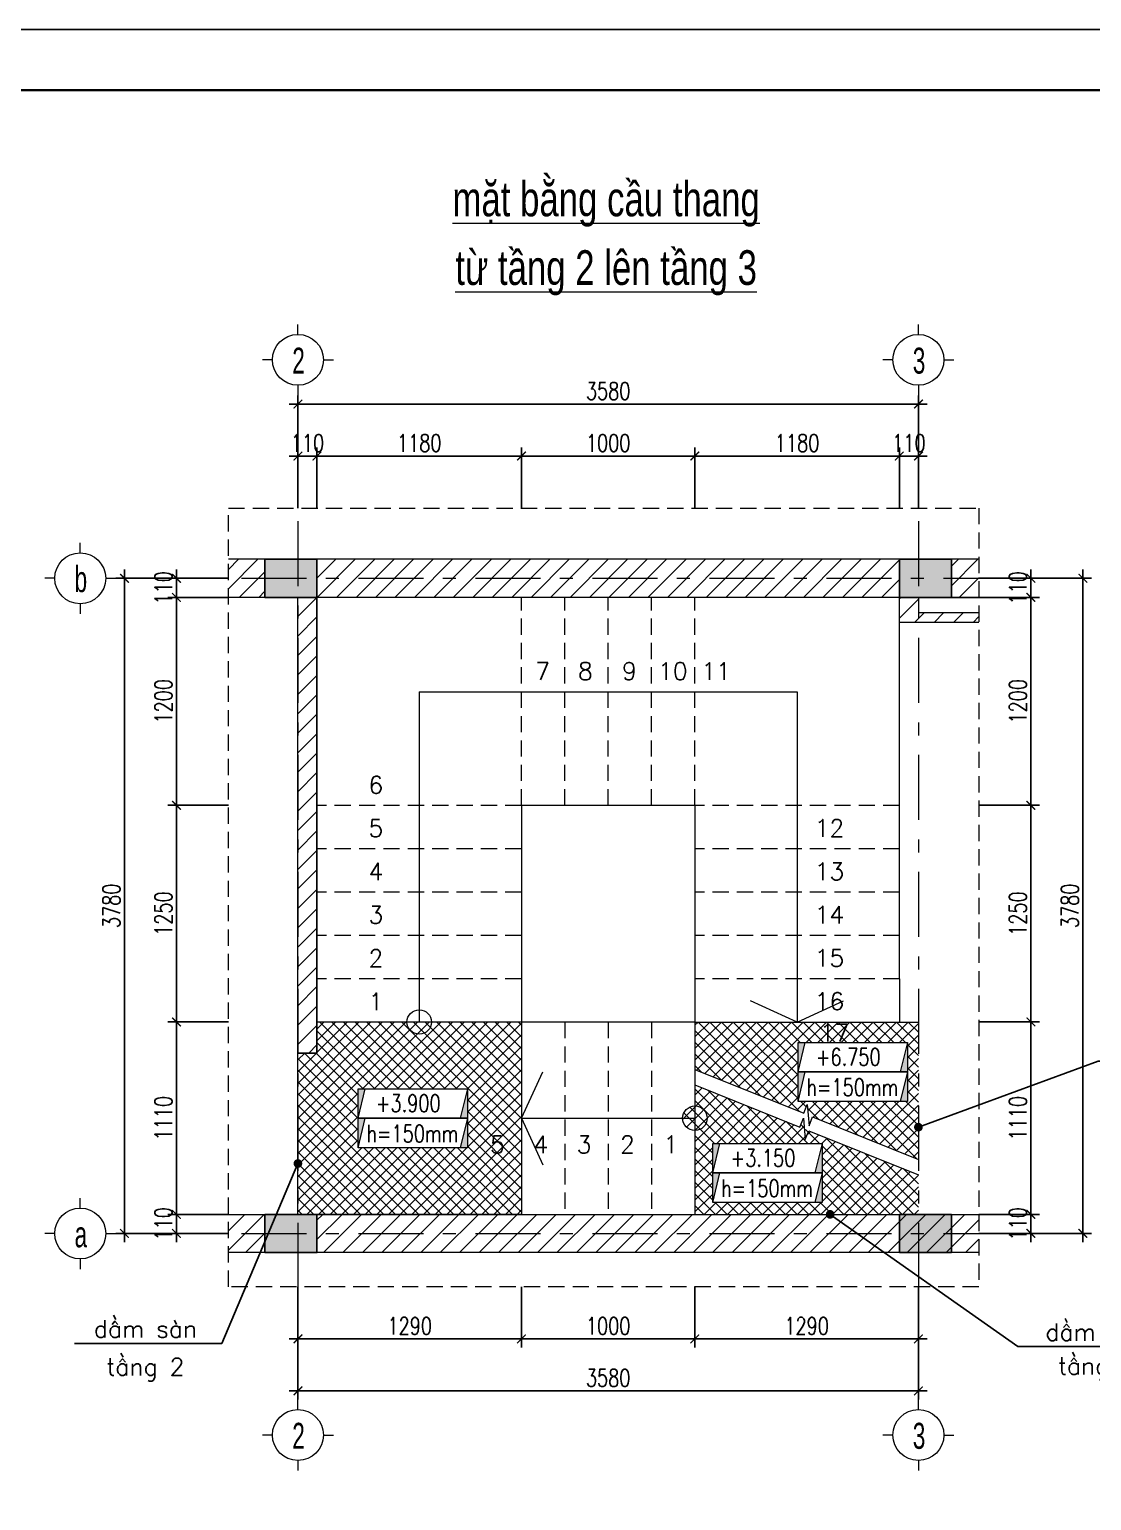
# Model space of a CAD drawing. Extents: x -2098986 to 943, y -1296280 to 73591.
# Drawn here: x -1790690 to -1778434, y -1279137 to -1262160 of the extents above; entities that cross this region are included whole.
import ezdxf
from ezdxf.enums import TextEntityAlignment as Align

# ---------------------------------------------------------------- set-up
doc = ezdxf.new("R2010")
doc.units = 0
doc.header["$LTSCALE"] = 150
doc.header["$PDMODE"] = 35
doc.linetypes.add('_Tim', pattern=[9, 5, -1.5, 1, -1.5])
doc.linetypes.add('HIDDEN', pattern=[0.375, 0.25, -0.125])
doc.layers.get('0').update_dxf_attribs({"lineweight": 18})
doc.layers.get('Defpoints').update_dxf_attribs({"lineweight": 18})
for name, color, linetype, lineweight in [('05.Text', 253, 'Continuous', 18), ('11.Khung bo', 32, 'Continuous', 50), ('12.Khung', 36, 'Continuous', 25), ('LS-CAT', 30, 'Continuous', 20), ('LS-DIM', 251, 'Continuous', 13), ('LS-HATCH', 147, 'Continuous', 9), ('LS-TEXT', 60, 'Continuous', 20), ('LS-THAY', 7, 'Continuous', 20), ('LS-TRUC', 108, '_Tim', 9)]:
    doc.layers.add(name, color=color, linetype=linetype, lineweight=lineweight)
doc.layers.add('DIM', color=1, linetype='Continuous')
doc.layers.add('HATCH', color=8, linetype='Continuous')
doc.layers.add('Tpl_Bound', color=1, linetype='Continuous', plot=False)
doc.styles.add('KCVN-LEADER', font='vnromadi.shx', dxfattribs={"width": 0.7, "height": 4})
doc.styles.add('vnsimpli', font='vnsimli.shx', dxfattribs={"width": 0.75})
doc.dimstyles.new('D50', dxfattribs={"dimtxt": 200, "dimasz": 100, "dimexe": 100, "dimexo": 0, "dimgap": 50, "dimtad": 1, "dimdec": 0, "dimlfac": 0.5, "dimzin": 0, "dimdsep": 46, "dimtxsty": 'vnsimpli', "dimblk1": 'ARCHTICK', "dimblk2": 'ARCHTICK', "dimsah": 1, "dimcen": 0, "dimdle": 100, "dimclrd": 256, "dimclre": 256, "dimclrt": 60, "dimadec": 0, "dimazin": 0, "dimtfac": 0.02, "dimtdec": 0, "dimtix": 1, "dimtmove": 2, "dimatfit": 3, "dimldrblk": 'ARCHTICK', "dimfxl": 100, "dimtolj": 1, "dimtzin": 0, "dimarcsym": 0})
pattern_1 = [(45, (221238.05, -9957.39), (-112.253202, 112.253202), [])]

# ---------------------------------------------------------------- blocks, each defined once
blk = doc.blocks.new('_ArchTick')
at = {"layer": 'DIM', "color": 0, "const_width": 0.15}
blk.add_lwpolyline([(-0.5, -0.5), (0.5, 0.5)], dxfattribs=at)
blk = doc.blocks.new('*D1353')
at = {"layer": 'Defpoints', "color": 0, "transparency": 16777216}
for p in [(-1787372, -1267083), (-1787592, -1267683), (-1787372, -1267683)]:
    blk.add_point(p, dxfattribs=at)
at = {"layer": 'LS-DIM', "lineweight": -2, "transparency": 16777216}
for p, q in [((-1787592, -1267683), (-1787592, -1266983)), ((-1787372, -1267683), (-1787372, -1266983)), ((-1787592, -1267083), (-1787692, -1267083)), ((-1787592, -1267083), (-1787372, -1267083)), ((-1787372, -1267083), (-1787272, -1267083))]:
    blk.add_line(p, q, dxfattribs=at)
at = {"layer": 'LS-DIM', "lineweight": -2, "transparency": 16777216, "xscale": 100, "yscale": 100, "zscale": 100}
blk.add_blockref('_ArchTick', (-1787592, -1267083), dxfattribs=at)
at = {"layer": 'LS-DIM', "lineweight": -2, "transparency": 16777216, "xscale": 100, "yscale": 100, "zscale": 100, "rotation": 180}
blk.add_blockref('_ArchTick', (-1787372, -1267083), dxfattribs=at)
at = {"layer": 'LS-DIM', "color": 60, "transparency": 16777216, "insert": (-1787482, -1266933), "char_height": 200, "attachment_point": 5, "style": 'vnsimpli'}
blk.add_mtext('\\A1;110', dxfattribs=at)
blk = doc.blocks.new('*D1354')
at = {"layer": 'Defpoints', "color": 0, "transparency": 16777216}
for p in [(-1785012, -1267083), (-1787372, -1267683), (-1785012, -1267683)]:
    blk.add_point(p, dxfattribs=at)
at = {"layer": 'LS-DIM', "lineweight": -2, "transparency": 16777216}
for p, q in [((-1787372, -1267683), (-1787372, -1266983)), ((-1785012, -1267683), (-1785012, -1266983)), ((-1787472, -1267083), (-1784912, -1267083))]:
    blk.add_line(p, q, dxfattribs=at)
at = {"layer": 'LS-DIM', "lineweight": -2, "transparency": 16777216, "xscale": 100, "yscale": 100, "zscale": 100, "rotation": 180}
blk.add_blockref('_ArchTick', (-1787372, -1267083), dxfattribs=at)
at = {"layer": 'LS-DIM', "lineweight": -2, "transparency": 16777216, "xscale": 100, "yscale": 100, "zscale": 100}
blk.add_blockref('_ArchTick', (-1785012, -1267083), dxfattribs=at)
at = {"layer": 'LS-DIM', "color": 60, "transparency": 16777216, "insert": (-1786192, -1266933), "char_height": 200, "attachment_point": 5, "style": 'vnsimpli'}
blk.add_mtext('\\A1;1180', dxfattribs=at)
blk = doc.blocks.new('*D1355')
at = {"layer": 'Defpoints', "color": 0, "transparency": 16777216}
for p in [(-1783012, -1267083), (-1785012, -1267683), (-1783012, -1267683)]:
    blk.add_point(p, dxfattribs=at)
at = {"layer": 'LS-DIM', "lineweight": -2, "transparency": 16777216}
for p, q in [((-1785012, -1267683), (-1785012, -1266983)), ((-1783012, -1267683), (-1783012, -1266983)), ((-1785112, -1267083), (-1782912, -1267083))]:
    blk.add_line(p, q, dxfattribs=at)
at = {"layer": 'LS-DIM', "lineweight": -2, "transparency": 16777216, "xscale": 100, "yscale": 100, "zscale": 100, "rotation": 180}
blk.add_blockref('_ArchTick', (-1785012, -1267083), dxfattribs=at)
at = {"layer": 'LS-DIM', "lineweight": -2, "transparency": 16777216, "xscale": 100, "yscale": 100, "zscale": 100}
blk.add_blockref('_ArchTick', (-1783012, -1267083), dxfattribs=at)
at = {"layer": 'LS-DIM', "color": 60, "transparency": 16777216, "insert": (-1784012, -1266933), "char_height": 200, "attachment_point": 5, "style": 'vnsimpli'}
blk.add_mtext('\\A1;1000', dxfattribs=at)
blk = doc.blocks.new('*D1356')
at = {"layer": 'Defpoints', "color": 0, "transparency": 16777216}
for p in [(-1780652, -1267083), (-1783012, -1267683), (-1780652, -1267683)]:
    blk.add_point(p, dxfattribs=at)
at = {"layer": 'LS-DIM', "lineweight": -2, "transparency": 16777216}
for p, q in [((-1783012, -1267683), (-1783012, -1266983)), ((-1780652, -1267683), (-1780652, -1266983)), ((-1783112, -1267083), (-1780552, -1267083))]:
    blk.add_line(p, q, dxfattribs=at)
at = {"layer": 'LS-DIM', "lineweight": -2, "transparency": 16777216, "xscale": 100, "yscale": 100, "zscale": 100, "rotation": 180}
blk.add_blockref('_ArchTick', (-1783012, -1267083), dxfattribs=at)
at = {"layer": 'LS-DIM', "lineweight": -2, "transparency": 16777216, "xscale": 100, "yscale": 100, "zscale": 100}
blk.add_blockref('_ArchTick', (-1780652, -1267083), dxfattribs=at)
at = {"layer": 'LS-DIM', "color": 60, "transparency": 16777216, "insert": (-1781832, -1266933), "char_height": 200, "attachment_point": 5, "style": 'vnsimpli'}
blk.add_mtext('\\A1;1180', dxfattribs=at)
blk = doc.blocks.new('*D1357')
at = {"layer": 'Defpoints', "color": 0, "transparency": 16777216}
for p in [(-1780432, -1267083), (-1780652, -1267683), (-1780432, -1267683)]:
    blk.add_point(p, dxfattribs=at)
at = {"layer": 'LS-DIM', "lineweight": -2, "transparency": 16777216}
for p, q in [((-1780652, -1267683), (-1780652, -1266983)), ((-1780432, -1267683), (-1780432, -1266983)), ((-1780652, -1267083), (-1780752, -1267083)), ((-1780652, -1267083), (-1780432, -1267083)), ((-1780432, -1267083), (-1780332, -1267083))]:
    blk.add_line(p, q, dxfattribs=at)
at = {"layer": 'LS-DIM', "lineweight": -2, "transparency": 16777216, "xscale": 100, "yscale": 100, "zscale": 100}
blk.add_blockref('_ArchTick', (-1780652, -1267083), dxfattribs=at)
at = {"layer": 'LS-DIM', "lineweight": -2, "transparency": 16777216, "xscale": 100, "yscale": 100, "zscale": 100, "rotation": 180}
blk.add_blockref('_ArchTick', (-1780432, -1267083), dxfattribs=at)
at = {"layer": 'LS-DIM', "color": 60, "transparency": 16777216, "insert": (-1780542, -1266933), "char_height": 200, "attachment_point": 5, "style": 'vnsimpli'}
blk.add_mtext('\\A1;110', dxfattribs=at)
blk = doc.blocks.new('*D1358')
at = {"layer": 'Defpoints', "color": 0, "transparency": 16777216}
for p in [(-1780432, -1266483), (-1787592, -1267683), (-1780432, -1267683)]:
    blk.add_point(p, dxfattribs=at)
at = {"layer": 'LS-DIM', "lineweight": -2, "transparency": 16777216}
for p, q in [((-1787692, -1266483), (-1780332, -1266483)), ((-1787592, -1267683), (-1787592, -1266383)), ((-1780432, -1267683), (-1780432, -1266383))]:
    blk.add_line(p, q, dxfattribs=at)
at = {"layer": 'LS-DIM', "lineweight": -2, "transparency": 16777216, "xscale": 100, "yscale": 100, "zscale": 100, "rotation": 180}
blk.add_blockref('_ArchTick', (-1787592, -1266483), dxfattribs=at)
at = {"layer": 'LS-DIM', "lineweight": -2, "transparency": 16777216, "xscale": 100, "yscale": 100, "zscale": 100}
blk.add_blockref('_ArchTick', (-1780432, -1266483), dxfattribs=at)
at = {"layer": 'LS-DIM', "color": 60, "transparency": 16777216, "insert": (-1784012, -1266333), "char_height": 200, "attachment_point": 5, "style": 'vnsimpli'}
blk.add_mtext('\\A1;3580', dxfattribs=at)
blk = doc.blocks.new('*D1359')
at = {"layer": 'Defpoints', "color": 0, "transparency": 16777216}
for p in [(-1788394, -1268494), (-1788994, -1268714), (-1788394, -1268714)]:
    blk.add_point(p, dxfattribs=at)
at = {"layer": 'LS-DIM', "lineweight": -2, "transparency": 16777216}
for p, q in [((-1788394, -1268494), (-1789094, -1268494)), ((-1788994, -1268494), (-1788994, -1268394)), ((-1788994, -1268494), (-1788994, -1268714)), ((-1788394, -1268714), (-1789094, -1268714)), ((-1788994, -1268714), (-1788994, -1268814))]:
    blk.add_line(p, q, dxfattribs=at)
at = {"layer": 'LS-DIM', "lineweight": -2, "transparency": 16777216, "xscale": 100, "yscale": 100, "zscale": 100}
for p, rotation in [((-1788994, -1268494), 270), ((-1788994, -1268714), 90)]:
    blk.add_blockref('_ArchTick', p, dxfattribs=dict(at, rotation=rotation))
at = {"layer": 'LS-DIM', "color": 60, "transparency": 16777216, "insert": (-1789144, -1268604), "char_height": 200, "attachment_point": 5, "rotation": 90, "style": 'vnsimpli'}
blk.add_mtext('\\A1;110', dxfattribs=at)
blk = doc.blocks.new('*D1360')
at = {"layer": 'Defpoints', "color": 0, "transparency": 16777216}
for p in [(-1788394, -1268714), (-1788994, -1271114), (-1788394, -1271114)]:
    blk.add_point(p, dxfattribs=at)
at = {"layer": 'LS-DIM', "lineweight": -2, "transparency": 16777216}
for p, q in [((-1788994, -1268614), (-1788994, -1271214)), ((-1788394, -1268714), (-1789094, -1268714)), ((-1788394, -1271114), (-1789094, -1271114))]:
    blk.add_line(p, q, dxfattribs=at)
at = {"layer": 'LS-DIM', "lineweight": -2, "transparency": 16777216, "xscale": 100, "yscale": 100, "zscale": 100}
for p, rotation in [((-1788994, -1268714), 90), ((-1788994, -1271114), 270)]:
    blk.add_blockref('_ArchTick', p, dxfattribs=dict(at, rotation=rotation))
at = {"layer": 'LS-DIM', "color": 60, "transparency": 16777216, "insert": (-1789144, -1269914), "char_height": 200, "attachment_point": 5, "rotation": 90, "style": 'vnsimpli'}
blk.add_mtext('\\A1;1200', dxfattribs=at)
blk = doc.blocks.new('*D1361')
at = {"layer": 'Defpoints', "color": 0, "transparency": 16777216}
for p in [(-1788394, -1271114), (-1788994, -1273614), (-1788394, -1273614)]:
    blk.add_point(p, dxfattribs=at)
at = {"layer": 'LS-DIM', "lineweight": -2, "transparency": 16777216}
for p, q in [((-1788994, -1271014), (-1788994, -1273714)), ((-1788394, -1271114), (-1789094, -1271114)), ((-1788394, -1273614), (-1789094, -1273614))]:
    blk.add_line(p, q, dxfattribs=at)
at = {"layer": 'LS-DIM', "lineweight": -2, "transparency": 16777216, "xscale": 100, "yscale": 100, "zscale": 100}
for p, rotation in [((-1788994, -1271114), 90), ((-1788994, -1273614), 270)]:
    blk.add_blockref('_ArchTick', p, dxfattribs=dict(at, rotation=rotation))
at = {"layer": 'LS-DIM', "color": 60, "transparency": 16777216, "insert": (-1789144, -1272364), "char_height": 200, "attachment_point": 5, "rotation": 90, "style": 'vnsimpli'}
blk.add_mtext('\\A1;1250', dxfattribs=at)
blk = doc.blocks.new('*D1362')
at = {"layer": 'Defpoints', "color": 0, "transparency": 16777216}
for p in [(-1788394, -1273614), (-1788994, -1275834), (-1788394, -1275834)]:
    blk.add_point(p, dxfattribs=at)
at = {"layer": 'LS-DIM', "lineweight": -2, "transparency": 16777216}
for p, q in [((-1788394, -1273614), (-1789094, -1273614)), ((-1788994, -1273514), (-1788994, -1275934)), ((-1788394, -1275834), (-1789094, -1275834))]:
    blk.add_line(p, q, dxfattribs=at)
at = {"layer": 'LS-DIM', "lineweight": -2, "transparency": 16777216, "xscale": 100, "yscale": 100, "zscale": 100}
for p, rotation in [((-1788994, -1273614), 90), ((-1788994, -1275834), 270)]:
    blk.add_blockref('_ArchTick', p, dxfattribs=dict(at, rotation=rotation))
at = {"layer": 'LS-DIM', "color": 60, "transparency": 16777216, "insert": (-1789144, -1274724), "char_height": 200, "attachment_point": 5, "rotation": 90, "style": 'vnsimpli'}
blk.add_mtext('\\A1;1110', dxfattribs=at)
blk = doc.blocks.new('*D1363')
at = {"layer": 'Defpoints', "color": 0, "transparency": 16777216}
for p in [(-1788394, -1275834), (-1788994, -1276054), (-1788394, -1276054)]:
    blk.add_point(p, dxfattribs=at)
at = {"layer": 'LS-DIM', "lineweight": -2, "transparency": 16777216}
for p, q in [((-1788994, -1275834), (-1788994, -1275734)), ((-1788394, -1275834), (-1789094, -1275834)), ((-1788994, -1275834), (-1788994, -1276054)), ((-1788394, -1276054), (-1789094, -1276054)), ((-1788994, -1276054), (-1788994, -1276154))]:
    blk.add_line(p, q, dxfattribs=at)
at = {"layer": 'LS-DIM', "lineweight": -2, "transparency": 16777216, "xscale": 100, "yscale": 100, "zscale": 100}
for p, rotation in [((-1788994, -1275834), 270), ((-1788994, -1276054), 90)]:
    blk.add_blockref('_ArchTick', p, dxfattribs=dict(at, rotation=rotation))
at = {"layer": 'LS-DIM', "color": 60, "transparency": 16777216, "insert": (-1789144, -1275944), "char_height": 200, "attachment_point": 5, "rotation": 90, "style": 'vnsimpli'}
blk.add_mtext('\\A1;110', dxfattribs=at)
blk = doc.blocks.new('*D1364')
at = {"layer": 'Defpoints', "color": 0, "transparency": 16777216}
for p in [(-1789594, -1268494), (-1788394, -1268494), (-1788394, -1276054)]:
    blk.add_point(p, dxfattribs=at)
at = {"layer": 'LS-DIM', "lineweight": -2, "transparency": 16777216}
for p, q in [((-1788394, -1268494), (-1789694, -1268494)), ((-1789594, -1276154), (-1789594, -1268394)), ((-1788394, -1276054), (-1789694, -1276054))]:
    blk.add_line(p, q, dxfattribs=at)
at = {"layer": 'LS-DIM', "lineweight": -2, "transparency": 16777216, "xscale": 100, "yscale": 100, "zscale": 100}
for p, rotation in [((-1789594, -1268494), 90), ((-1789594, -1276054), 270)]:
    blk.add_blockref('_ArchTick', p, dxfattribs=dict(at, rotation=rotation))
at = {"layer": 'LS-DIM', "color": 60, "transparency": 16777216, "insert": (-1789744, -1272274), "char_height": 200, "attachment_point": 5, "rotation": 90, "style": 'vnsimpli'}
blk.add_mtext('\\A1;3780', dxfattribs=at)
blk = doc.blocks.new('*D1365')
at = {"layer": 'Defpoints', "color": 0, "transparency": 16777216}
for p in [(-1779734, -1268494), (-1779734, -1268714), (-1779134, -1268714)]:
    blk.add_point(p, dxfattribs=at)
at = {"layer": 'LS-DIM', "lineweight": -2, "transparency": 16777216}
for p, q in [((-1779734, -1268494), (-1779034, -1268494)), ((-1779134, -1268494), (-1779134, -1268394)), ((-1779134, -1268494), (-1779134, -1268714)), ((-1779734, -1268714), (-1779034, -1268714)), ((-1779134, -1268714), (-1779134, -1268814))]:
    blk.add_line(p, q, dxfattribs=at)
at = {"layer": 'LS-DIM', "lineweight": -2, "transparency": 16777216, "xscale": 100, "yscale": 100, "zscale": 100}
for p, rotation in [((-1779134, -1268494), 270), ((-1779134, -1268714), 90)]:
    blk.add_blockref('_ArchTick', p, dxfattribs=dict(at, rotation=rotation))
at = {"layer": 'LS-DIM', "color": 60, "transparency": 16777216, "insert": (-1779284, -1268604), "char_height": 200, "attachment_point": 5, "rotation": 90, "style": 'vnsimpli'}
blk.add_mtext('\\A1;110', dxfattribs=at)
blk = doc.blocks.new('*D1366')
at = {"layer": 'Defpoints', "color": 0, "transparency": 16777216}
for p in [(-1779734, -1268714), (-1779734, -1271114), (-1779134, -1271114)]:
    blk.add_point(p, dxfattribs=at)
at = {"layer": 'LS-DIM', "lineweight": -2, "transparency": 16777216}
for p, q in [((-1779134, -1268614), (-1779134, -1271214)), ((-1779734, -1268714), (-1779034, -1268714)), ((-1779734, -1271114), (-1779034, -1271114))]:
    blk.add_line(p, q, dxfattribs=at)
at = {"layer": 'LS-DIM', "lineweight": -2, "transparency": 16777216, "xscale": 100, "yscale": 100, "zscale": 100}
for p, rotation in [((-1779134, -1268714), 90), ((-1779134, -1271114), 270)]:
    blk.add_blockref('_ArchTick', p, dxfattribs=dict(at, rotation=rotation))
at = {"layer": 'LS-DIM', "color": 60, "transparency": 16777216, "insert": (-1779284, -1269914), "char_height": 200, "attachment_point": 5, "rotation": 90, "style": 'vnsimpli'}
blk.add_mtext('\\A1;1200', dxfattribs=at)
blk = doc.blocks.new('*D1367')
at = {"layer": 'Defpoints', "color": 0, "transparency": 16777216}
for p in [(-1779734, -1271114), (-1779734, -1273614), (-1779134, -1273614)]:
    blk.add_point(p, dxfattribs=at)
at = {"layer": 'LS-DIM', "lineweight": -2, "transparency": 16777216}
for p, q in [((-1779134, -1271014), (-1779134, -1273714)), ((-1779734, -1271114), (-1779034, -1271114)), ((-1779734, -1273614), (-1779034, -1273614))]:
    blk.add_line(p, q, dxfattribs=at)
at = {"layer": 'LS-DIM', "lineweight": -2, "transparency": 16777216, "xscale": 100, "yscale": 100, "zscale": 100}
for p, rotation in [((-1779134, -1271114), 90), ((-1779134, -1273614), 270)]:
    blk.add_blockref('_ArchTick', p, dxfattribs=dict(at, rotation=rotation))
at = {"layer": 'LS-DIM', "color": 60, "transparency": 16777216, "insert": (-1779284, -1272364), "char_height": 200, "attachment_point": 5, "rotation": 90, "style": 'vnsimpli'}
blk.add_mtext('\\A1;1250', dxfattribs=at)
blk = doc.blocks.new('*D1368')
at = {"layer": 'Defpoints', "color": 0, "transparency": 16777216}
for p in [(-1779734, -1273614), (-1779734, -1275834), (-1779134, -1275834)]:
    blk.add_point(p, dxfattribs=at)
at = {"layer": 'LS-DIM', "lineweight": -2, "transparency": 16777216}
for p, q in [((-1779734, -1273614), (-1779034, -1273614)), ((-1779134, -1273514), (-1779134, -1275934)), ((-1779734, -1275834), (-1779034, -1275834))]:
    blk.add_line(p, q, dxfattribs=at)
at = {"layer": 'LS-DIM', "lineweight": -2, "transparency": 16777216, "xscale": 100, "yscale": 100, "zscale": 100}
for p, rotation in [((-1779134, -1273614), 90), ((-1779134, -1275834), 270)]:
    blk.add_blockref('_ArchTick', p, dxfattribs=dict(at, rotation=rotation))
at = {"layer": 'LS-DIM', "color": 60, "transparency": 16777216, "insert": (-1779284, -1274724), "char_height": 200, "attachment_point": 5, "rotation": 90, "style": 'vnsimpli'}
blk.add_mtext('\\A1;1110', dxfattribs=at)
blk = doc.blocks.new('*D1369')
at = {"layer": 'Defpoints', "color": 0, "transparency": 16777216}
for p in [(-1779734, -1275834), (-1779734, -1276054), (-1779134, -1276054)]:
    blk.add_point(p, dxfattribs=at)
at = {"layer": 'LS-DIM', "lineweight": -2, "transparency": 16777216}
for p, q in [((-1779134, -1275834), (-1779134, -1275734)), ((-1779734, -1275834), (-1779034, -1275834)), ((-1779134, -1275834), (-1779134, -1276054)), ((-1779734, -1276054), (-1779034, -1276054)), ((-1779134, -1276054), (-1779134, -1276154))]:
    blk.add_line(p, q, dxfattribs=at)
at = {"layer": 'LS-DIM', "lineweight": -2, "transparency": 16777216, "xscale": 100, "yscale": 100, "zscale": 100}
for p, rotation in [((-1779134, -1275834), 270), ((-1779134, -1276054), 90)]:
    blk.add_blockref('_ArchTick', p, dxfattribs=dict(at, rotation=rotation))
at = {"layer": 'LS-DIM', "color": 60, "transparency": 16777216, "insert": (-1779284, -1275944), "char_height": 200, "attachment_point": 5, "rotation": 90, "style": 'vnsimpli'}
blk.add_mtext('\\A1;110', dxfattribs=at)
blk = doc.blocks.new('*D1370')
at = {"layer": 'Defpoints', "color": 0, "transparency": 16777216}
for p in [(-1779734, -1268494), (-1778534, -1268494), (-1779734, -1276054)]:
    blk.add_point(p, dxfattribs=at)
at = {"layer": 'LS-DIM', "lineweight": -2, "transparency": 16777216}
for p, q in [((-1779734, -1268494), (-1778434, -1268494)), ((-1778534, -1276154), (-1778534, -1268394)), ((-1779734, -1276054), (-1778434, -1276054))]:
    blk.add_line(p, q, dxfattribs=at)
at = {"layer": 'LS-DIM', "lineweight": -2, "transparency": 16777216, "xscale": 100, "yscale": 100, "zscale": 100}
for p, rotation in [((-1778534, -1268494), 90), ((-1778534, -1276054), 270)]:
    blk.add_blockref('_ArchTick', p, dxfattribs=dict(at, rotation=rotation))
at = {"layer": 'LS-DIM', "color": 60, "transparency": 16777216, "insert": (-1778684, -1272274), "char_height": 200, "attachment_point": 5, "rotation": 90, "style": 'vnsimpli'}
blk.add_mtext('\\A1;3780', dxfattribs=at)
blk = doc.blocks.new('*D1371')
at = {"layer": 'Defpoints', "color": 0, "transparency": 16777216}
for p in [(-1787592, -1276671), (-1785012, -1276671), (-1785012, -1277271)]:
    blk.add_point(p, dxfattribs=at)
at = {"layer": 'LS-DIM', "lineweight": -2, "transparency": 16777216}
for p, q in [((-1787592, -1276671), (-1787592, -1277371)), ((-1785012, -1276671), (-1785012, -1277371)), ((-1787692, -1277271), (-1784912, -1277271))]:
    blk.add_line(p, q, dxfattribs=at)
at = {"layer": 'LS-DIM', "lineweight": -2, "transparency": 16777216, "xscale": 100, "yscale": 100, "zscale": 100, "rotation": 180}
blk.add_blockref('_ArchTick', (-1787592, -1277271), dxfattribs=at)
at = {"layer": 'LS-DIM', "lineweight": -2, "transparency": 16777216, "xscale": 100, "yscale": 100, "zscale": 100}
blk.add_blockref('_ArchTick', (-1785012, -1277271), dxfattribs=at)
at = {"layer": 'LS-DIM', "color": 60, "transparency": 16777216, "insert": (-1786302, -1277121), "char_height": 200, "attachment_point": 5, "style": 'vnsimpli'}
blk.add_mtext('\\A1;1290', dxfattribs=at)
blk = doc.blocks.new('*D1372')
at = {"layer": 'Defpoints', "color": 0, "transparency": 16777216}
for p in [(-1785012, -1276671), (-1783012, -1276671), (-1783012, -1277271)]:
    blk.add_point(p, dxfattribs=at)
at = {"layer": 'LS-DIM', "lineweight": -2, "transparency": 16777216}
for p, q in [((-1785012, -1276671), (-1785012, -1277371)), ((-1783012, -1276671), (-1783012, -1277371)), ((-1785112, -1277271), (-1782912, -1277271))]:
    blk.add_line(p, q, dxfattribs=at)
at = {"layer": 'LS-DIM', "lineweight": -2, "transparency": 16777216, "xscale": 100, "yscale": 100, "zscale": 100, "rotation": 180}
blk.add_blockref('_ArchTick', (-1785012, -1277271), dxfattribs=at)
at = {"layer": 'LS-DIM', "lineweight": -2, "transparency": 16777216, "xscale": 100, "yscale": 100, "zscale": 100}
blk.add_blockref('_ArchTick', (-1783012, -1277271), dxfattribs=at)
at = {"layer": 'LS-DIM', "color": 60, "transparency": 16777216, "insert": (-1784012, -1277121), "char_height": 200, "attachment_point": 5, "style": 'vnsimpli'}
blk.add_mtext('\\A1;1000', dxfattribs=at)
blk = doc.blocks.new('*D1373')
at = {"layer": 'Defpoints', "color": 0, "transparency": 16777216}
for p in [(-1783012, -1276671), (-1780432, -1276671), (-1780432, -1277271)]:
    blk.add_point(p, dxfattribs=at)
at = {"layer": 'LS-DIM', "lineweight": -2, "transparency": 16777216}
for p, q in [((-1783012, -1276671), (-1783012, -1277371)), ((-1780432, -1276671), (-1780432, -1277371)), ((-1783112, -1277271), (-1780332, -1277271))]:
    blk.add_line(p, q, dxfattribs=at)
at = {"layer": 'LS-DIM', "lineweight": -2, "transparency": 16777216, "xscale": 100, "yscale": 100, "zscale": 100, "rotation": 180}
blk.add_blockref('_ArchTick', (-1783012, -1277271), dxfattribs=at)
at = {"layer": 'LS-DIM', "lineweight": -2, "transparency": 16777216, "xscale": 100, "yscale": 100, "zscale": 100}
blk.add_blockref('_ArchTick', (-1780432, -1277271), dxfattribs=at)
at = {"layer": 'LS-DIM', "color": 60, "transparency": 16777216, "insert": (-1781722, -1277121), "char_height": 200, "attachment_point": 5, "style": 'vnsimpli'}
blk.add_mtext('\\A1;1290', dxfattribs=at)
blk = doc.blocks.new('*D1374')
at = {"layer": 'Defpoints', "color": 0, "transparency": 16777216}
for p in [(-1787592, -1276671), (-1780432, -1276671), (-1780432, -1277871)]:
    blk.add_point(p, dxfattribs=at)
at = {"layer": 'LS-DIM', "lineweight": -2, "transparency": 16777216}
for p, q in [((-1787592, -1276671), (-1787592, -1277971)), ((-1780432, -1276671), (-1780432, -1277971)), ((-1787692, -1277871), (-1780332, -1277871))]:
    blk.add_line(p, q, dxfattribs=at)
at = {"layer": 'LS-DIM', "lineweight": -2, "transparency": 16777216, "xscale": 100, "yscale": 100, "zscale": 100, "rotation": 180}
blk.add_blockref('_ArchTick', (-1787592, -1277871), dxfattribs=at)
at = {"layer": 'LS-DIM', "lineweight": -2, "transparency": 16777216, "xscale": 100, "yscale": 100, "zscale": 100}
blk.add_blockref('_ArchTick', (-1780432, -1277871), dxfattribs=at)
at = {"layer": 'LS-DIM', "color": 60, "transparency": 16777216, "insert": (-1784012, -1277721), "char_height": 200, "attachment_point": 5, "style": 'vnsimpli'}
blk.add_mtext('\\A1;3580', dxfattribs=at)
blk = doc.blocks.new('A$C0F04115F')
at = {"layer": 'LS-THAY'}
for p, q in [((-380, 380), (-380, 530)), ((-760, 0), (-910, 0)), ((0, 0), (150, 0)), ((-380, -380), (-380, -530))]:
    blk.add_line(p, q, dxfattribs=at)
blk.add_circle((-380, 0), 380, dxfattribs=at)
blk = doc.blocks.new('cot MB')
at = {"layer": 'LS-DIM'}
for points in [[(122684, -484996), (122601, -484996), (122601, -485336)], [(123863, -484996), (123780, -485336), (123863, -485336)]]:
    blk.add_hatch(color=256, dxfattribs=at).paths.add_polyline_path(points)
for p, q in [((122601, -485336), (122684, -484996)), ((123863, -484996), (123780, -485336))]:
    blk.add_line(p, q, dxfattribs=at)
blk.add_lwpolyline([(122601, -484996), (123863, -484996), (123863, -485336), (122601, -485336)], close=True, dxfattribs=at)
blk = doc.blocks.new('100')
at = {"layer": '11.Khung bo', "const_width": 26.7}
blk.add_lwpolyline([(1860913, -945240), (1860913, -916940), (1896063, -916940), (1896063, -945240)], close=True, dxfattribs=at)
blk.add_lwpolyline([(1860913, -945240), (1860913, -916940), (1896063, -916940), (1896063, -945240)], close=True, dxfattribs=at)
blk.add_lwpolyline([(1860913, -945240), (1860913, -916940), (1896063, -916940), (1896063, -945240)], close=True, dxfattribs=at)
at = {"layer": '12.Khung'}
blk.add_lwpolyline([(1901579, -945940), (1901579, -916240), (1859580, -916240), (1859580, -945940)], close=True, dxfattribs=at)
blk.add_lwpolyline([(1901579, -945940), (1901579, -916240), (1859580, -916240), (1859580, -945940)], close=True, dxfattribs=at)
blk.add_lwpolyline([(1901579, -945940), (1901579, -916240), (1859580, -916240), (1859580, -945940)], close=True, dxfattribs=at)
blk = doc.blocks.new('DOT')
at = {"color": 0, "linetype": 'ByBlock'}
blk.add_line((-0.5, 0), (-1, 0), dxfattribs=at)
at = {"color": 0, "linetype": 'ByBlock', "const_width": 0.5}
blk.add_lwpolyline([(-0.25, 0, 1), (0.25, 0, 1)], format="xyb", close=True, dxfattribs=at)

msp = doc.modelspace()

# ---------------------------------------------------------------- hatches: boundary and pattern name
at = {"layer": 'HATCH'}
h = msp.add_hatch(color=256, dxfattribs=at)
h.dxf.hatch_style = 1
h.paths.add_polyline_path([(-1787972, -1268714.4), (-1787372, -1268714.4), (-1787372, -1268274.4), (-1787972, -1268274.4)])
h = msp.add_hatch(color=256, dxfattribs=at)
h.dxf.hatch_style = 1
h.paths.add_polyline_path([(-1780652, -1268714.4), (-1780052, -1268714.4), (-1780052, -1268274.4), (-1780652, -1268274.4)])
h = msp.add_hatch(color=256, dxfattribs=at)
h.dxf.hatch_style = 1
h.paths.add_polyline_path([(-1787972, -1276274.4), (-1787372, -1276274.4), (-1787372, -1275834.4), (-1787972, -1275834.4)])
h = msp.add_hatch(color=256, dxfattribs=at)
h.dxf.hatch_style = 1
h.paths.add_polyline_path([(-1780652, -1276274.4), (-1780052, -1276274.4), (-1780052, -1275834.4), (-1780652, -1275834.4)])
at = {"layer": 'LS-HATCH'}
h = msp.add_hatch(dxfattribs=at)
h.set_pattern_fill('ANSI31', color=256, scale=50)
h.set_pattern_definition(pattern_1)
h.paths.add_polyline_path([(-1788394, -1268274.4), (-1788394, -1268494.4), (-1787972, -1268494.4), (-1787972, -1268274.4)])
h.paths.add_polyline_path([(-1787972, -1268714.4), (-1787972, -1268494.4), (-1788394, -1268494.4), (-1788394, -1268714.4)])
h.paths.add_polyline_path([(-1787372, -1268714.4), (-1787592, -1268714.4), (-1787592, -1273974.4), (-1787372, -1273974.4)])
h = msp.add_hatch(dxfattribs=at)
h.set_pattern_fill('ANSI31', color=256, scale=50)
h.set_pattern_definition(pattern_1)
h.paths.add_polyline_path([(-1780652, -1268274.4), (-1787372, -1268274.4), (-1787372, -1268494.4), (-1780652, -1268494.4)])
h.paths.add_polyline_path([(-1780652, -1268494.4), (-1787372, -1268494.4), (-1787372, -1268714.4), (-1780652, -1268714.4)])
h.paths.add_polyline_path([(-1779734, -1268274.4), (-1780052, -1268274.4), (-1780052, -1268494.4), (-1779734, -1268494.4)])
h.paths.add_polyline_path([(-1779734, -1268494.4), (-1780052, -1268494.4), (-1780052, -1268714.3), (-1779734, -1268714.3)])
h.paths.add_polyline_path([(-1780432, -1268714.4), (-1780652, -1268714.4), (-1780652, -1269003.6), (-1780432, -1269003.6)])
h.paths.add_polyline_path([(-1779734, -1268893.6), (-1780428, -1268893.6), (-1780428, -1268714.4), (-1780432, -1268714.4), (-1780432, -1269003.6), (-1779734, -1269003.6)])
h = msp.add_hatch(dxfattribs=at)
h.set_pattern_fill('ANSI37', color=256, scale=30)
h.set_pattern_definition([(45, (223006.89, 26252.69), (-67.351921, 67.351921), []), (135, (223006.89, 26252.69), (-67.351921, -67.351921), [])])
h.paths.add_polyline_path([(-1786898.3, -1274384.6), (-1785636.3, -1274384.6), (-1785636.3, -1275065.4), (-1786898.3, -1275065.4)], flags=16)
h.paths.add_polyline_path([(-1787592, -1273974.4), (-1787372, -1273974.4), (-1787372, -1273614.4), (-1785012, -1273612.6), (-1785010.3, -1275835.1), (-1787592, -1275835.1)])
h = msp.add_hatch(dxfattribs=at)
h.set_pattern_fill('ANSI37', color=256, scale=30)
h.set_pattern_definition([(45, (217243.05, -9957.39), (-67.351921, 67.351921), []), (135, (217243.05, -9957.39), (-67.351921, -67.351921), [])])
h.paths.add_polyline_path([(-1781755.5, -1274668.2), (-1781714.1, -1274565.2), (-1781704, -1274688.9), (-1780432, -1275199.8), (-1780432, -1273614.4), (-1783012, -1273614.4), (-1783011.6, -1274163.6)])
h.paths.add_polyline_path([(-1781821.1, -1274190.6), (-1781821.1, -1273850.2), (-1780559.2, -1273850.2), (-1780559.2, -1274190.6), (-1780559.2, -1274531), (-1781821.1, -1274531)], flags=16)
h.paths.add_polyline_path([(-1783011.3, -1274583.5), (-1783011.4, -1274340.8), (-1781800.5, -1274827.2), (-1781759.1, -1274724.2), (-1781749, -1274847.9), (-1780432, -1275376.9), (-1780432, -1275834.4), (-1783010.3, -1275834.4), (-1783011, -1274866, -1)])
h.paths.add_polyline_path([(-1781543.4, -1275015.9), (-1781543.4, -1275356.3), (-1781543.4, -1275696.7), (-1782805.4, -1275696.7), (-1782805.4, -1275356.3), (-1782805.4, -1275015.9)], flags=16)
h.paths.add_polyline_path([(-1781663.4, -1274167.3), (-1780777.7, -1274167.3), (-1780777.7, -1273867.3), (-1781663.4, -1273867.3)], flags=8)
h.paths.add_polyline_path([(-1781758, -1274517.7), (-1780629.4, -1274517.7), (-1780629.4, -1274217.7), (-1781758, -1274217.7)], flags=8)
h.paths.add_polyline_path([(-1781592.4, -1273887.8), (-1781206.6, -1273887.8), (-1781206.6, -1273587.8), (-1781592.4, -1273587.8)], flags=9)
h.paths.add_polyline_path([(-1782647.7, -1275333.1), (-1781790.5, -1275333.1), (-1781790.5, -1275033.1), (-1782647.7, -1275033.1)], flags=8)
h.paths.add_polyline_path([(-1782742.2, -1275683.4), (-1781613.6, -1275683.4), (-1781613.6, -1275383.4), (-1782742.2, -1275383.4)], flags=8)
h = msp.add_hatch(dxfattribs=at)
h.set_pattern_fill('ANSI31', color=256, scale=50)
h.set_pattern_definition(pattern_1)
h.paths.add_polyline_path([(-1788394, -1275834.4), (-1788394, -1276054.4), (-1787972, -1276054.4), (-1787972, -1275834.4)])
h.paths.add_polyline_path([(-1787972, -1276274.4), (-1787972, -1276054.4), (-1788394, -1276054.4), (-1788394, -1276274.4)])
h.paths.add_polyline_path([(-1779734, -1276054.4), (-1779734, -1275834.4), (-1787372, -1275834.4), (-1787372, -1276054.4)])
h.paths.add_polyline_path([(-1779734, -1276274.4), (-1779734, -1276054.4), (-1787372, -1276054.4), (-1787372, -1276274.4)])

# ---------------------------------------------------------------- linework, layer by layer
at = {"layer": 'DIM'}
for points in [[(-1787972, -1268714.4), (-1787372, -1268714.4), (-1787372, -1268274.4), (-1787972, -1268274.4)], [(-1780652, -1268714.4), (-1780052, -1268714.4), (-1780052, -1268274.4), (-1780652, -1268274.4)], [(-1787972, -1276274.4), (-1787372, -1276274.4), (-1787372, -1275834.4), (-1787972, -1275834.4)], [(-1780652, -1276274.4), (-1780052, -1276274.4), (-1780052, -1275834.4), (-1780652, -1275834.4)]]:
    msp.add_lwpolyline(points, close=True, dxfattribs=at)
at = {"layer": 'LS-CAT'}
for p, q in [((-1786192, -1269804.4), (-1781832, -1269804.4)), ((-1786192, -1269804.4), (-1786192, -1273614.4)), ((-1781832, -1269804.4), (-1781832, -1273614.4)), ((-1781832, -1273614.4), (-1782369, -1273369.2)), ((-1781832, -1273614.4), (-1781295, -1273369.2)), ((-1785011.2, -1274724.7), (-1784766, -1274187.8)), ((-1785011.2, -1274724.7), (-1783011.2, -1274724.7)), ((-1785011.2, -1274724.7), (-1784766, -1275261.7))]:
    msp.add_line(p, q, dxfattribs=at)
for centre in [(-1786192, -1273614.4), (-1783011.2, -1274724.7)]:
    msp.add_circle(centre, 141.3, dxfattribs=at)
at = {"layer": 'LS-DIM', "linetype": 'HIDDEN', "ltscale": 5}
for p, q in [((-1785012, -1271114.4), (-1785012, -1268714.4)), ((-1784512, -1271114.4), (-1784512, -1268714.4)), ((-1784012, -1271114.4), (-1784012, -1268714.4)), ((-1783512, -1271114.4), (-1783512, -1268714.4)), ((-1783012, -1271114.4), (-1783012, -1268714.4))]:
    msp.add_line(p, q, dxfattribs=at)
msp.add_lwpolyline([(-1788394, -1267683), (-1779734, -1267683), (-1779734, -1276671), (-1788394, -1276671)], close=True, dxfattribs=at)
for points in [[(-1785012, -1271114.4), (-1787372, -1271114.4)], [(-1780652, -1271114.4), (-1783012, -1271114.4)], [(-1785012, -1271614.4), (-1787372, -1271614.4)], [(-1780652, -1271614.4), (-1783012, -1271614.4)], [(-1785012, -1272114.4), (-1787372, -1272114.4)], [(-1780652, -1272114.4), (-1783012, -1272114.4)], [(-1785012, -1272614.4), (-1787372, -1272614.4)], [(-1780652, -1272614.4), (-1783012, -1272614.4)], [(-1785012, -1273114.4), (-1787372, -1273114.4)], [(-1780652, -1273114.4), (-1783012, -1273114.4)], [(-1784512, -1273614.4), (-1784510.3, -1275834.9)], [(-1784012, -1273614.4), (-1784010.3, -1275834.7)], [(-1783512, -1273614.4), (-1783510.3, -1275834.6)]]:
    msp.add_lwpolyline(points, dxfattribs=at)
at = {"layer": 'LS-DIM'}
for points in [[(-1783011.6, -1274163.6), (-1781755.5, -1274668.2), (-1781714.1, -1274565.2), (-1781693.8, -1274812.6), (-1781652.5, -1274709.6), (-1780432, -1275199.8)], [(-1783011.4, -1274340.8), (-1781800.5, -1274827.2), (-1781759.1, -1274724.2), (-1781738.8, -1274971.6), (-1781697.5, -1274868.6), (-1780432, -1275376.9)]]:
    msp.add_lwpolyline(points, dxfattribs=at)
at = {"layer": 'LS-HATCH'}
msp.add_lwpolyline([(-1787592, -1273974.4), (-1787372, -1273974.4), (-1787372, -1273614.4), (-1785012, -1273612.6), (-1785010.3, -1275835.1), (-1787592, -1275835.1), (-1787592, -1273974.4)], dxfattribs=at)
msp.add_lwpolyline([(-1786898.3, -1274384.6), (-1785636.3, -1274384.6), (-1785636.3, -1275065.4), (-1786898.3, -1275065.4)], close=True, dxfattribs=at)
at = {"layer": 'LS-THAY'}
for p, q in [((-1787592, -1273754.4), (-1787592, -1268714.4)), ((-1787372, -1273974.4), (-1787372, -1268714.4)), ((-1780652, -1273114.4), (-1780652, -1268714.4)), ((-1785012, -1271114.4), (-1785012, -1273614.4)), ((-1783012, -1273614.4), (-1785012, -1273614.4))]:
    msp.add_line(p, q, dxfattribs=at)
for points in [[(-1779734, -1268274.4), (-1788394, -1268274.4)], [(-1787592, -1268714.4), (-1788394, -1268714.4)], [(-1787372, -1268714.4), (-1787372, -1273974.4), (-1787592, -1273974.4), (-1787592, -1268714.4)], [(-1780652, -1268714.4), (-1787372, -1268714.4)], [(-1779734, -1269003.6), (-1780652, -1269003.6), (-1780652, -1268714.4)], [(-1779734, -1268893.6), (-1780428, -1268893.6), (-1780428, -1268714.3), (-1779734, -1268714.3)], [(-1779734, -1268714.4), (-1780428, -1268714.4)], [(-1779734, -1269003.6), (-1780428, -1269003.6)], [(-1783012, -1271114.4), (-1785012, -1271114.4)], [(-1783012, -1271114.4), (-1783012, -1273614.4)], [(-1780652, -1273114.4), (-1780652, -1273614.4)], [(-1785012, -1273614.4), (-1787372, -1273614.4)], [(-1785012, -1273614.4), (-1785010.3, -1275835.1)], [(-1783012, -1273614.4), (-1783010.3, -1275834.4)], [(-1783012, -1273614.4), (-1780432, -1273614.4)], [(-1787592, -1273974.4), (-1787372, -1273974.4)], [(-1788394, -1275834.4), (-1779734, -1275834.4)], [(-1779734, -1276274.4), (-1788394, -1276274.4)]]:
    msp.add_lwpolyline(points, dxfattribs=at)
at = {"layer": 'LS-TRUC'}
for p, q in [((-1787592, -1266483), (-1787592, -1277871)), ((-1780432, -1266483), (-1780432, -1277871)), ((-1789594, -1268494.4), (-1778534, -1268494.4)), ((-1789594, -1276054.4), (-1778534, -1276054.4))]:
    msp.add_line(p, q, dxfattribs=at)
at = {"layer": 'Tpl_Bound', "color": 1}
msp.add_lwpolyline([(-1794240.1, -1291860), (-1794240.1, -1262160), (-1752240.1, -1262160), (-1752240.1, -1291860)], close=True, dxfattribs=at)

# ---------------------------------------------------------------- block references
at = {"layer": '05.Text', "xscale": 1.000009185772931, "yscale": 1.000009185772931, "zscale": 1.000009185772931}
msp.add_blockref('100', (-3653836.8, -345911.5), dxfattribs=at)
at = {"layer": 'LS-DIM'}
for p in [(-1904422.1, -788854.5), (-1904422.1, -789194.9), (-1905406.3, -790020.2), (-1905406.3, -790360.6)]:
    msp.add_blockref('cot MB', p, dxfattribs=at)
at = {"layer": 'LS-THAY', "xscale": 0.7730447999201715, "yscale": 0.7730447999201715, "zscale": 0.7730447999201715, "rotation": 180}
for p in [(-1787885.9, -1265973.1), (-1780725.9, -1265973.1), (-1790397.7, -1268494.4), (-1790397.7, -1276055.2), (-1787885.9, -1278380.8), (-1780725.9, -1278380.8)]:
    msp.add_blockref('A$C0F04115F', p, dxfattribs=at)
at = {"layer": 'LS-THAY'}
for p in [(-1909499.2, -789388.9), (-1909499.2, -789729.3)]:
    msp.add_blockref('cot MB', p, dxfattribs=at)

# ---------------------------------------------------------------- texts
at = {"layer": 'LS-TEXT', "style": 'KCVN-LEADER', "width": 0.75}
for s, p in [('%%UmÆt b»ng cÇu thang', (-1784035.5, -1264316.3)), ('%%Utõ tÇng 2 lªn tÇng 3', (-1784035.5, -1265108.4))]:
    msp.add_text(s, height=400, dxfattribs=at).set_placement(p, align=Align.CENTER)
at = {"layer": 'LS-TEXT', "style": 'KCVN-LEADER', "width": 0.65}
for s, p in [('2', (-1787584.7, -1265982.2)), ('3', (-1780424.7, -1265982.2)), ('b', (-1790096.5, -1268503.5)), ('a', (-1790096.5, -1276064.4)), ('2', (-1787584.7, -1278389.9)), ('3', (-1780424.7, -1278389.9))]:
    msp.add_text(s, height=300, dxfattribs=at).set_placement(p, align=Align.MIDDLE_CENTER)
at = {"layer": 'LS-TEXT', "style": 'vnsimpli'}
for s, p in [('7', (-1784766.5, -1269665.8)), ('8', (-1784274.5, -1269665.8)), ('9', (-1783766.5, -1269665.8)), ('10', (-1783266.5, -1269665.8)), ('11', (-1782766.5, -1269665.8)), ('6', (-1786692.5, -1270978.8)), ('5', (-1786692.5, -1271478.8)), ('12', (-1781459.5, -1271475.8)), ('4', (-1786692.5, -1271978.8)), ('13', (-1781459.5, -1271975.8)), ('3', (-1786692.5, -1272478.8)), ('14', (-1781459.5, -1272475.8)), ('2', (-1786692.5, -1272978.8)), ('15', (-1781459.5, -1272975.8)), ('1', (-1786692.5, -1273478.8)), ('16', (-1781459.5, -1273475.8)), ('17', (-1781399.5, -1273837.8)), ('5', (-1785289.5, -1275128.8)), ('4', (-1784789.5, -1275128.4)), ('3', (-1784289.5, -1275128)), ('2', (-1783789.5, -1275127.6)), ('1', (-1783289.5, -1275127.2)), ('dÇm sµn', (-1789351.4, -1277256.1, 0.9)), ('dÇm sµn', (-1778371.4, -1277292.9, 0.9)), ('tÇng 2', (-1789351.4, -1277693.1, 0.9)), ('tÇng 2', (-1778371.4, -1277682.9, 0.9))]:
    msp.add_text(s, height=200, dxfattribs=at).set_placement(p, align=Align.CENTER)
at = {"layer": 'LS-TEXT', "color": 60, "style": 'vnsimpli', "width": 0.75}
for s, p in [('+6.750', (-1781613.4, -1274117.3)), ('+3.900', (-1786690.6, -1274651.7)), ('+3.150', (-1782597.7, -1275283.1))]:
    msp.add_text(s, height=200, dxfattribs=at).set_placement(p)
for p in [(-1781193.7, -1274467.7), (-1786270.8, -1275002), (-1782177.9, -1275633.4)]:
    msp.add_text('h=150mm', height=200, dxfattribs=at).set_placement(p, align=Align.CENTER)

# ---------------------------------------------------------------- dimensions: what is measured, and where the dimension line sits
at = {"layer": 'LS-DIM'}
for base, p1, p2, picture, middle in [((-1780432, -1266483), (-1787592, -1267683), (-1780432, -1267683), '*D1358', (-1784012, -1266333)), ((-1787372, -1267083), (-1787592, -1267683), (-1787372, -1267683), '*D1353', (-1787482, -1266933)), ((-1785012, -1267083), (-1787372, -1267683), (-1785012, -1267683), '*D1354', (-1786192, -1266933)), ((-1783012, -1267083), (-1785012, -1267683), (-1783012, -1267683), '*D1355', (-1784012, -1266933)), ((-1780652, -1267083), (-1783012, -1267683), (-1780652, -1267683), '*D1356', (-1781832, -1266933)), ((-1780432, -1267083), (-1780652, -1267683), (-1780432, -1267683), '*D1357', (-1780542, -1266933)), ((-1785011.9, -1277271), (-1787592, -1276671), (-1785011.9, -1276671), '*D1371', (-1786302, -1277121)), ((-1780432, -1277871), (-1787592, -1276671), (-1780432, -1276671), '*D1374', (-1784012, -1277721)), ((-1783011.9, -1277271), (-1785011.9, -1276671), (-1783011.9, -1276671), '*D1372', (-1784011.9, -1277121)), ((-1780432, -1277271), (-1783011.9, -1276671), (-1780432, -1276671), '*D1373', (-1781721.9, -1277121))]:
    dim = msp.add_linear_dim(base=base, p1=p1, p2=p2, dimstyle='D50', dxfattribs=at)
    dim.commit()
    dim.dimension.update_dxf_attribs({"geometry": picture, "text_midpoint": middle})
for base, p1, p2, picture, middle in [((-1789594, -1268494.4), (-1788394, -1276054.4), (-1788394, -1268494.4), '*D1364', (-1789744, -1272274.4)), ((-1788994, -1268714.4), (-1788394, -1268494.4), (-1788394, -1268714.4), '*D1359', (-1789144, -1268604.4)), ((-1779134, -1268714.4), (-1779734, -1268494.4), (-1779734, -1268714.4), '*D1365', (-1779284, -1268604.4)), ((-1778534, -1268494.4), (-1779734, -1276054.4), (-1779734, -1268494.4), '*D1370', (-1778684, -1272274.4)), ((-1788994, -1271114.4), (-1788394, -1268714.4), (-1788394, -1271114.4), '*D1360', (-1789144, -1269914.4)), ((-1779134, -1271114.4), (-1779734, -1268714.4), (-1779734, -1271114.4), '*D1366', (-1779284, -1269914.4)), ((-1788994, -1273614.4), (-1788394, -1271114.4), (-1788394, -1273614.4), '*D1361', (-1789144, -1272364.4)), ((-1779134, -1273614.4), (-1779734, -1271114.4), (-1779734, -1273614.4), '*D1367', (-1779284, -1272364.4)), ((-1788994, -1275834.4), (-1788394, -1273614.4), (-1788394, -1275834.4), '*D1362', (-1789144, -1274724.4)), ((-1779134, -1275834.4), (-1779734, -1273614.4), (-1779734, -1275834.4), '*D1368', (-1779284, -1274724.4)), ((-1788994, -1276054.4), (-1788394, -1275834.4), (-1788394, -1276054.4), '*D1363', (-1789144, -1275944.4)), ((-1779134, -1276054.4), (-1779734, -1275834.4), (-1779734, -1276054.4), '*D1369', (-1779284, -1275944.4))]:
    dim = msp.add_linear_dim(base=base, p1=p1, p2=p2, angle=90, dimstyle='D50', dxfattribs=at)
    dim.commit()
    dim.dimension.update_dxf_attribs({"geometry": picture, "text_midpoint": middle})

# ---------------------------------------------------------------- leaders
for points, override in [([(-1780432, -1274828.3), (-1778359.1, -1274065.3), (-1776476.1, -1274065.3)], {"dimgap": 50, "dimtad": 0, "dimldrblk": 'DOT'}), ([(-1787592, -1275247.3), (-1788469.3, -1277324.1), (-1790171.3, -1277324.1)], {"dimtad": 0, "dimldrblk": 'DOT'}), ([(-1781450.4, -1275834.4), (-1779284.3, -1277361), (-1777401.3, -1277361)], {"dimgap": 50, "dimtad": 0, "dimldrblk": 'DOT'})]:
    msp.add_leader(points, dimstyle='D50', override=override, dxfattribs=at)

doc.saveas('drawing.dxf')
